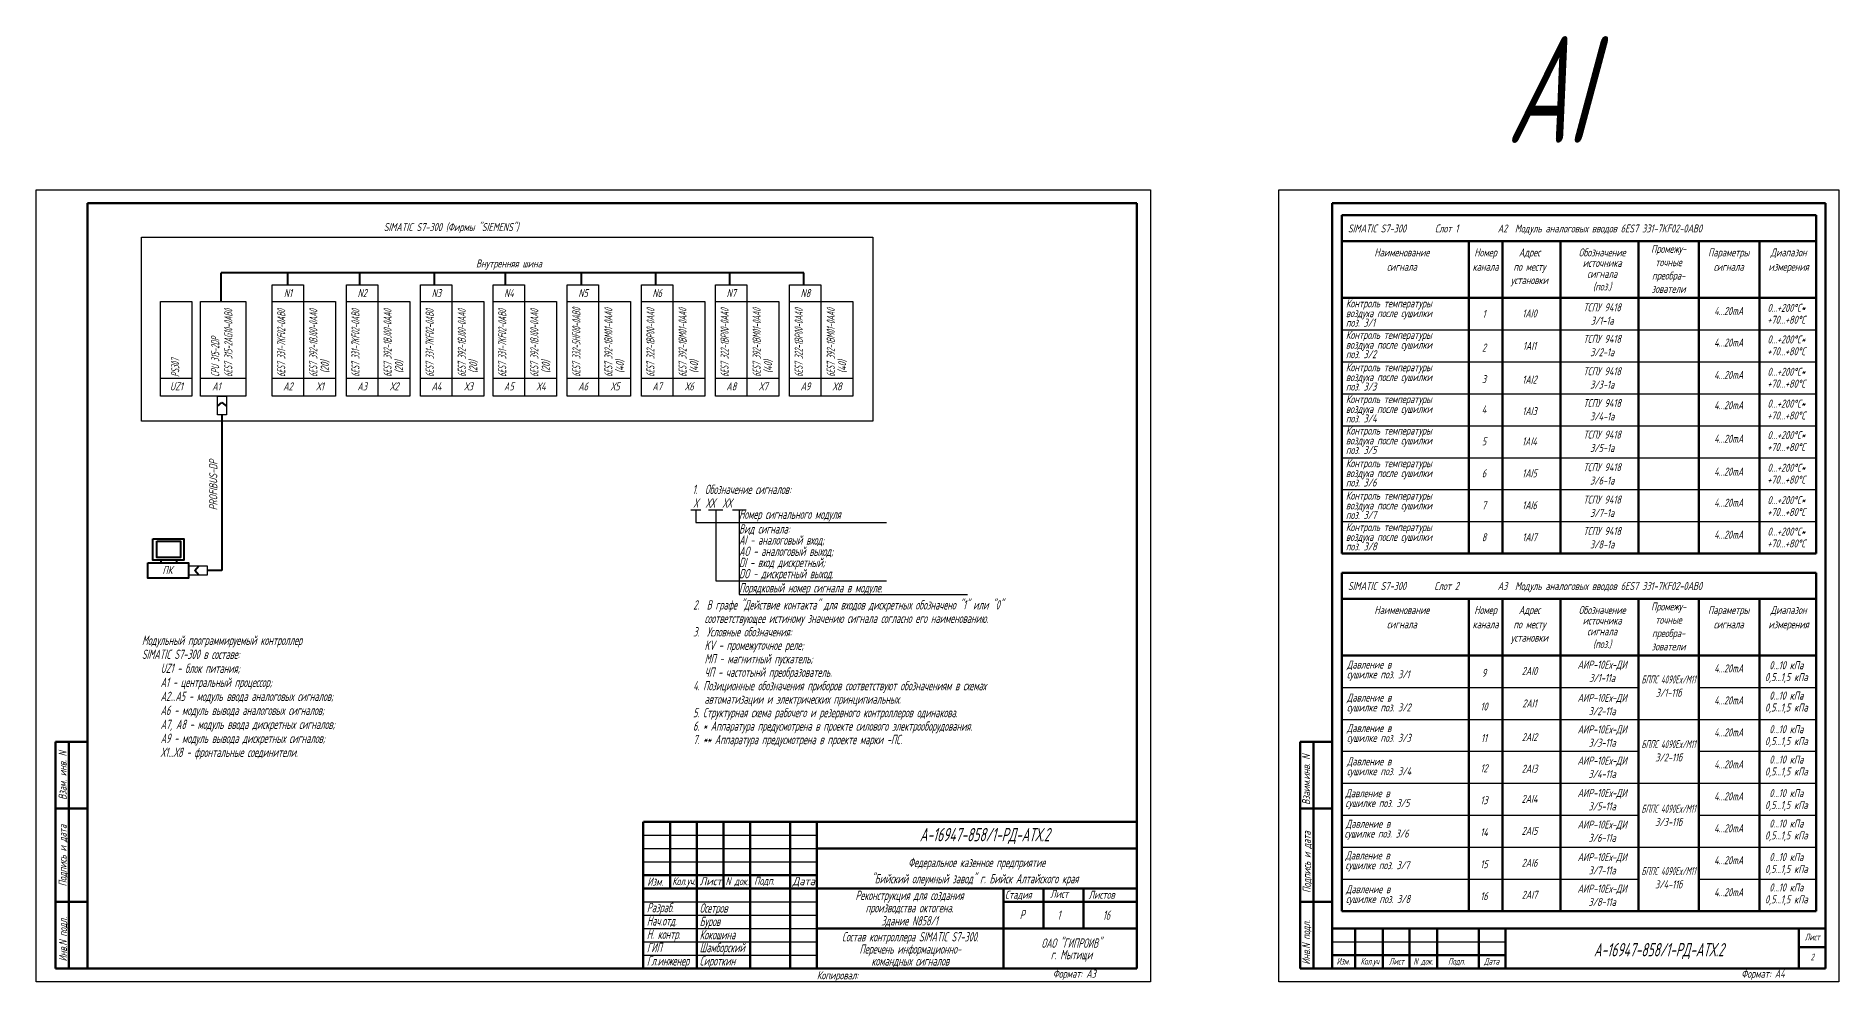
# Model space of a CAD drawing. Header units: millimetres. Extents: x -680 to 9204, y -4430 to 7779.
# Drawn here: x 516 to 1192, y 2891 to 3245 of the extents above; entities that cross this region are included whole.
import ezdxf
from ezdxf.enums import TextEntityAlignment as Align

# ---------------------------------------------------------------- set-up
doc = ezdxf.new("R2010")
doc.units = ezdxf.units.MM
doc.layers.get('Defpoints').update_dxf_attribs({"color": 33})
for name, color, linetype, lineweight in [('Выноска', 137, 'Continuous', 20), ('Обводка', 6, 'Continuous', 25), ('Текст_КИП', 2, 'Continuous', 25), ('Толст.рамка', 7, 'Continuous', 60)]:
    doc.layers.add(name, color=color, linetype=linetype, lineweight=lineweight)
doc.layers.add('Текст.', color=51, linetype='Continuous')
doc.styles.add('Simplex', font='simplex.shx', dxfattribs={"width": 0.7, "oblique": 15})

msp = doc.modelspace()

# ---------------------------------------------------------------- linework, layer by layer
at = {"color": 1}
for p, q in [((515.821, 2890.566), (515.821, 3187.566)), ((515.821, 3187.566), (933.621, 3187.566)), ((933.621, 3187.566), (933.621, 2890.566)), ((933.621, 2890.566), (515.821, 2890.566))]:
    msp.add_line(p, q, dxfattribs=at)
at = {"lineweight": 60}
for p, q in [((535.137, 2895.566), (535.137, 3182.566)), ((535.137, 3182.566), (928.528, 3182.566)), ((928.528, 3182.566), (928.528, 2895.566)), ((1001.681, 2895.566), (1001.681, 3182.566)), ((1001.681, 3182.566), (1186.681, 3182.566)), ((1186.681, 3182.566), (1186.681, 2895.566)), ((989.681, 2895.566), (989.681, 2980.566)), ((1001.681, 2980.566), (989.681, 2980.566)), ((994.681, 2895.566), (994.681, 2980.566)), ((1001.681, 2955.566), (989.681, 2955.566)), ((1001.681, 2920.566), (989.681, 2920.566)), ((1186.681, 2910.566), (1001.681, 2910.566)), ((1010.355, 2910.566), (1010.355, 2895.566)), ((1020.716, 2910.566), (1020.716, 2895.566)), ((1030.664, 2910.566), (1030.664, 2895.566)), ((1041.117, 2910.566), (1041.117, 2895.566)), ((1056.681, 2910.566), (1056.681, 2895.566)), ((1066.681, 2910.566), (1066.681, 2895.566)), ((1176.681, 2910.566), (1176.681, 2895.566)), ((1001.681, 2900.566), (1066.681, 2900.566)), ((1176.681, 2903.566), (1186.681, 2903.566)), ((928.528, 2895.566), (535.137, 2895.566)), ((1001.681, 2895.566), (989.681, 2895.566)), ((1186.681, 2895.566), (1001.681, 2895.566))]:
    msp.add_line(p, q, dxfattribs=at)
at = {"linetype": 'Continuous', "lineweight": 40}
for p, q in [((803.683, 3156.449), (585.177, 3156.449)), ((585.177, 3145.717), (585.177, 3156.449)), ((610.197, 3151.876), (610.197, 3156.449)), ((637.162, 3151.876), (637.162, 3156.449)), ((665.233, 3151.876), (665.233, 3156.449)), ((691.764, 3151.876), (691.764, 3156.449)), ((720.337, 3151.876), (720.337, 3156.449)), ((748.119, 3151.876), (748.119, 3156.449)), ((775.901, 3151.876), (775.901, 3156.449)), ((803.683, 3151.876), (803.683, 3156.449)), ((585.511, 3103.209), (585.511, 3044.822)), ((562.677, 3047.652), (562.677, 3048.641)), ((568.608, 3047.652), (568.608, 3048.641)), ((585.511, 3044.822), (579.988, 3044.822))]:
    msp.add_line(p, q, dxfattribs=at)
for p, q in [((604.33, 3110.221), (604.33, 3151.876)), ((604.33, 3151.876), (616.064, 3151.876)), ((616.064, 3151.876), (616.064, 3110.221)), ((632.162, 3110.221), (632.162, 3151.876)), ((632.162, 3151.876), (643.896, 3151.876)), ((643.896, 3151.876), (643.896, 3110.221)), ((659.986, 3110.221), (659.986, 3151.876)), ((659.986, 3151.876), (671.72, 3151.876)), ((671.72, 3151.876), (671.72, 3110.221)), ((687.183, 3110.221), (687.183, 3151.876)), ((687.183, 3151.876), (698.916, 3151.876)), ((698.916, 3151.876), (698.916, 3110.221)), ((714.964, 3110.221), (714.964, 3151.876)), ((714.964, 3151.876), (726.698, 3151.876)), ((726.698, 3151.876), (726.698, 3110.221)), ((742.746, 3110.221), (742.746, 3151.876)), ((742.746, 3151.876), (754.48, 3151.876)), ((754.48, 3151.876), (754.48, 3110.221)), ((770.528, 3110.221), (770.528, 3151.876)), ((770.528, 3151.876), (782.262, 3151.876)), ((782.262, 3151.876), (782.262, 3110.221)), ((798.31, 3110.221), (798.31, 3151.876)), ((798.31, 3151.876), (810.044, 3151.876)), ((810.044, 3151.876), (810.044, 3110.221)), ((562.52, 3110.221), (562.52, 3145.717)), ((562.52, 3145.717), (574.254, 3145.717)), ((574.254, 3145.717), (574.254, 3110.221)), ((577.514, 3110.221), (577.514, 3145.717)), ((577.514, 3145.717), (594.46, 3145.717)), ((594.46, 3145.717), (594.46, 3110.221)), ((604.33, 3145.717), (628.085, 3145.717)), ((628.085, 3145.717), (628.085, 3110.221)), ((632.162, 3145.717), (655.917, 3145.717)), ((655.917, 3145.717), (655.917, 3110.221)), ((659.986, 3145.717), (683.741, 3145.717)), ((683.741, 3145.717), (683.741, 3110.221)), ((687.183, 3145.717), (710.937, 3145.717)), ((710.937, 3145.717), (710.937, 3110.221)), ((714.964, 3145.717), (738.719, 3145.717)), ((738.719, 3145.717), (738.719, 3110.221)), ((742.746, 3145.717), (766.501, 3145.717)), ((766.501, 3145.717), (766.501, 3110.221)), ((770.528, 3145.717), (794.283, 3145.717)), ((794.283, 3145.717), (794.283, 3110.221)), ((798.31, 3145.717), (822.065, 3145.717)), ((822.065, 3145.717), (822.065, 3110.221)), ((562.52, 3116.906), (574.254, 3116.906)), ((577.514, 3116.906), (594.46, 3116.906)), ((604.33, 3116.906), (628.085, 3116.906)), ((632.162, 3116.906), (655.917, 3116.906)), ((659.986, 3116.906), (683.741, 3116.906)), ((687.183, 3116.906), (710.937, 3116.906)), ((714.964, 3116.906), (738.719, 3116.906)), ((742.746, 3116.906), (766.501, 3116.906)), ((770.528, 3116.906), (794.283, 3116.906)), ((798.31, 3116.906), (822.065, 3116.906)), ((574.254, 3110.221), (562.52, 3110.221)), ((594.46, 3110.221), (577.514, 3110.221)), ((628.085, 3110.221), (604.33, 3110.221)), ((655.917, 3110.221), (632.162, 3110.221)), ((683.741, 3110.221), (659.986, 3110.221)), ((710.937, 3110.221), (687.183, 3110.221)), ((738.719, 3110.221), (714.964, 3110.221)), ((766.501, 3110.221), (742.746, 3110.221)), ((794.283, 3110.221), (770.528, 3110.221)), ((822.065, 3110.221), (798.31, 3110.221))]:
    msp.add_line(p, q)
at = {"lineweight": 40}
for p, q in [((583.81, 3106.409), (585.511, 3107.85)), ((585.511, 3107.85), (587.211, 3106.417)), ((575.347, 3044.822), (576.78, 3046.523)), ((576.788, 3043.122), (575.347, 3044.822))]:
    msp.add_line(p, q, dxfattribs=at)
at = {"linetype": 'Continuous'}
for p, q in [((761.341, 3067.521), (765.033, 3067.521)), ((763.206, 3067.503), (763.206, 3062.873)), ((763.206, 3062.873), (834.608, 3062.873)), ((767.907, 3067.521), (773.314, 3067.521)), ((770.611, 3067.503), (770.611, 3040.966)), ((776.868, 3067.521), (782.013, 3067.521)), ((779.441, 3067.503), (779.441, 3035.875)), ((770.611, 3040.966), (834.608, 3040.966)), ((779.441, 3035.875), (864.943, 3035.875))]:
    msp.add_line(p, q, dxfattribs=at)
for points in [[(583.81, 3110.204), (587.211, 3110.204), (587.211, 3103.209), (583.81, 3103.209)], [(572.993, 3043.122), (572.993, 3046.523), (579.988, 3046.523), (579.988, 3043.122)]]:
    msp.add_lwpolyline(points, close=True)
at = {"linetype": 'Continuous', "lineweight": 40}
for points in [[(559.623, 3056.722), (571.226, 3056.722), (571.226, 3048.641), (559.623, 3048.641)], [(561.151, 3055.796), (569.976, 3055.796), (569.976, 3049.65), (561.151, 3049.65)], [(557.783, 3047.652), (572.993, 3047.652), (572.993, 3041.992), (557.783, 3041.992)]]:
    msp.add_lwpolyline(points, close=True, dxfattribs=at)
at = {"layer": 'Defpoints'}
for p, q in [((981.668, 3187.566), (1191.668, 3187.566)), ((981.668, 2890.566), (981.668, 3187.566)), ((1191.681, 3187.566), (1191.681, 2890.566)), ((1191.668, 2890.566), (981.668, 2890.566))]:
    msp.add_line(p, q, dxfattribs=at)
at = {"layer": 'Выноска', "color": 1, "lineweight": 50}
for p, q in [((1005.304, 3051.162), (1005.304, 3178.06)), ((1005.304, 3178.06), (1183.197, 3178.06)), ((1183.197, 3178.06), (1183.197, 3051.162)), ((1005.304, 3168.295), (1183.197, 3168.295)), ((1052.938, 3168.295), (1052.938, 3051.162)), ((1065.556, 3168.295), (1065.556, 3051.162)), ((1087.281, 3168.295), (1087.281, 3051.162)), ((1116.522, 3168.295), (1116.522, 3051.162)), ((1139.206, 3168.295), (1139.206, 3051.162)), ((1161.89, 3168.295), (1161.89, 3051.162)), ((1005.304, 3147.051), (1183.197, 3147.051)), ((1005.304, 3051.162), (1183.197, 3051.162)), ((1005.304, 2917.105), (1005.304, 3044.003)), ((1005.304, 3044.003), (1183.197, 3044.003)), ((1183.197, 3044.003), (1183.197, 2917.105)), ((1005.304, 3034.238), (1183.197, 3034.238)), ((1052.938, 3034.238), (1052.938, 2917.105)), ((1065.556, 3034.238), (1065.556, 2917.105)), ((1087.281, 3034.238), (1087.281, 2917.105)), ((1116.522, 3034.238), (1116.522, 2917.105)), ((1139.206, 3034.238), (1139.206, 2917.105)), ((1161.89, 3034.238), (1161.89, 2917.105)), ((1005.304, 3012.995), (1183.197, 3012.995)), ((1005.304, 2917.105), (1183.197, 2917.105))]:
    msp.add_line(p, q, dxfattribs=at)
at = {"layer": 'Обводка'}
for p, q in [((555.37, 3100.842), (555.37, 3169.753)), ((555.37, 3169.753), (829.498, 3169.753)), ((829.498, 3169.753), (829.498, 3100.842)), ((829.498, 3100.842), (555.37, 3100.842))]:
    msp.add_line(p, q, dxfattribs=at)
at = {"layer": 'Обводка', "linetype": 'Continuous'}
for p, q in [((1005.304, 3135.065), (1183.197, 3135.065)), ((1005.304, 3123.079), (1183.197, 3123.079)), ((1005.304, 3111.093), (1183.197, 3111.093)), ((1005.304, 3099.107), (1183.197, 3099.107)), ((1005.304, 3087.12), (1183.197, 3087.12)), ((1005.304, 3075.134), (1183.197, 3075.134)), ((1005.304, 3063.148), (1183.197, 3063.148)), ((1005.304, 3001.009), (1116.522, 3001.009)), ((1139.206, 3001.009), (1183.197, 3001.009)), ((1005.304, 2989.022), (1183.197, 2989.022)), ((1005.304, 2977.036), (1116.522, 2977.036)), ((1139.206, 2977.036), (1183.197, 2977.036)), ((1005.304, 2965.05), (1183.197, 2965.05)), ((1005.304, 2953.064), (1116.522, 2953.064)), ((1139.206, 2953.064), (1183.197, 2953.064)), ((1005.304, 2941.078), (1183.197, 2941.078)), ((1005.304, 2929.092), (1116.522, 2929.092)), ((1139.206, 2929.092), (1183.197, 2929.092))]:
    msp.add_line(p, q, dxfattribs=at)
at = {"layer": 'Обводка', "color": 155}
for p, q in [((743.528, 2945.566), (808.528, 2945.566)), ((743.528, 2940.566), (808.528, 2940.566)), ((743.528, 2935.566), (808.528, 2935.566)), ((743.528, 2920.566), (808.528, 2920.566)), ((743.528, 2915.566), (808.528, 2915.566)), ((743.528, 2910.566), (808.528, 2910.566)), ((743.528, 2905.566), (808.528, 2905.566)), ((743.528, 2900.566), (808.528, 2900.566)), ((1001.681, 2905.566), (1066.681, 2905.566))]:
    msp.add_line(p, q, dxfattribs=at)
at = {"layer": 'Толст.рамка', "lineweight": 60}
for p, q in [((523.137, 2895.566), (523.137, 2980.566)), ((535.137, 2980.566), (523.137, 2980.566)), ((528.137, 2895.566), (528.137, 2980.566)), ((535.137, 2955.566), (523.137, 2955.566)), ((523.137, 2920.566), (535.137, 2920.566)), ((535.137, 2895.566), (523.137, 2895.566))]:
    msp.add_line(p, q, dxfattribs=at)
at = {"layer": 'Толст.рамка'}
for p, q in [((743.449, 2895.566), (743.449, 2950.566)), ((743.528, 2950.566), (928.528, 2950.566)), ((753.528, 2925.566), (753.528, 2950.566)), ((763.528, 2895.566), (763.528, 2950.566)), ((773.528, 2925.566), (773.528, 2950.566)), ((783.528, 2895.566), (783.528, 2950.566)), ((798.528, 2895.566), (798.528, 2950.566)), ((808.528, 2895.566), (808.528, 2950.566)), ((928.528, 2950.566), (928.528, 2895.566)), ((928.528, 2895.566), (928.528, 2950.566)), ((808.528, 2940.566), (928.528, 2940.566)), ((743.528, 2930.566), (808.528, 2930.566)), ((743.528, 2925.566), (808.528, 2925.566)), ((808.528, 2925.566), (928.528, 2925.566)), ((878.528, 2925.566), (878.528, 2895.566)), ((878.528, 2920.566), (928.528, 2920.566)), ((893.528, 2910.566), (893.528, 2925.566)), ((908.528, 2910.566), (908.528, 2925.566)), ((808.528, 2910.566), (928.528, 2910.566))]:
    msp.add_line(p, q, dxfattribs=at)

# ---------------------------------------------------------------- texts
at = {"layer": 'Текст.', "color": 3, "style": 'Simplex', "oblique": 15, "width": 0.6}
for s, p in [('1.  Обозначение сигналов:', (761.934, 3073.505)), ('Х  ХХ  ХХ ', (762.261, 3068.378)), ('            Вид сигнала:', (762.275, 3058.688)), ('            Номер сигнального модуля', (762.275, 3064.178)), ('            AI - аналоговый вход;', (762.275, 3054.488)), ('            AO - аналоговый выход;', (762.275, 3050.288)), ('            DI - вход дискретный;', (762.275, 3046.088)), ('            DO - дискретный выход.', (762.275, 3041.888)), ('            Порядковый номер сигнала в модуле.', (762.275, 3036.598)), ('2.  В графе "Действие контакта" для входов дискретных обозначено "1" или "0" ', (762.183, 3030.191)), ('   соответствующее истиному значению сигнала согласно его наименованию.', (762.165, 3025.143)), ('3.  Условные обозначения:', (762.146, 3020.094)), ('SIMATIC S7-300 в составе:', (555.468, 3011.666)), ('Модульный программируемый контроллер', (555.517, 3016.916)), ('   KV - промежуточное реле;', (762.165, 3015.046)), ('UZ1 - блок питания;', (562.517, 3006.416)), ('   МП - магнитный пускатель; ', (762.165, 3009.998)), ('   ЧП - частотынй преобразователь.', (762.158, 3004.95)), ('А1 - центральный процессор;', (562.517, 3001.166)), ('4. Позиционные обозначения приборов соответствуют обозначениям в схемах', (762.146, 2999.901)), ('А2...А5 - модуль ввода аналоговых сигналов;', (562.517, 2995.915)), ('А6 - модуль вывода аналоговых сигналов;', (562.517, 2990.665)), ('   автоматизации и электрических принципиальных.', (762.128, 2994.853)), ('А7, А8 - модуль ввода дискретных сигналов;', (562.517, 2985.415)), ('5. Структурная схема рабочего и резервного контроллеров одинакова.', (762.11, 2989.805)), ('6. * Аппаратура предусмотрена в проекте силового электрооборудования.', (762.092, 2984.757)), ('А9 - модуль вывода дискретных сигналов;', (562.517, 2980.165)), ('7. ** Аппаратура предусмотрена в проекте марки -ПС.', (762.165, 2979.708)), ('Х1...Х8 - фронтальные соединители.', (562.517, 2974.915))]:
    msp.add_text(s, height=3.5, dxfattribs=at).set_placement(p)
at = {"layer": 'Текст_КИП', "color": 3, "style": 'Simplex', "oblique": 15, "width": 0.6}
for s, height, p in [('AI', 40, (1082.289, 3205.204)), ('SIMATIC S7-300 (Фирмы "SIEMENS")', 3, (671.419, 3172.092)), ('SIMATIC S7-300', 3, (1018.516, 3171.558)), ('Слот 1', 3, (1044.613, 3171.558)), ('А2  Модуль аналоговых вводов 6ES7 331-7KF02-0АВ0', 3, (1102.056, 3171.558)), ('Наименование', 3, (1027.83, 3162.581)), ('Номер', 3, (1059.209, 3162.581)), ('Адрес', 3, (1075.677, 3162.581)), ('Обозначение', 3, (1102.922, 3162.581)), ('Промежу-', 3, (1127.809, 3163.899)), ('Параметры', 3, (1150.35, 3162.581)), ('Диапазон', 3, (1172.801, 3162.581)), ('Внутренняя шина', 3, (693.101, 3158.431)), ('сигнала', 3, (1027.83, 3157.201)), ('канала', 3, (1059.209, 3157.201)), ('по месту', 3, (1075.677, 3157.201)), ('источника', 3, (1102.922, 3158.63)), ('сигнала', 3, (1102.922, 3154.554)), ('преобра-', 3, (1127.809, 3153.899)), ('точные', 3, (1127.809, 3158.899)), ('сигнала', 3, (1150.35, 3157.201)), ('измерения', 3, (1172.801, 3157.201)), ('N1', 3, (610.249, 3147.334)), ('N2', 3, (638.081, 3147.334)), ('N3', 3, (665.905, 3147.334)), ('N4', 3, (693.101, 3147.334)), ('N5', 3, (720.883, 3147.334)), ('N6', 3, (748.665, 3147.334)), ('N7', 3, (776.447, 3147.334)), ('N8', 3, (804.229, 3147.334)), ('установки', 3, (1075.677, 3152.201)), ('(поз.)', 3, (1102.922, 3149.819)), ('зователи', 3, (1127.809, 3148.899)), ('4...20mA', 3, (1150.35, 3140.619)), ('0...+200%%DC*', 3, (1171.961, 3141.804)), ('1', 3, (1058.624, 3139.53)), ('2', 3, (1058.624, 3126.89)), ('4...20mA', 3, (1150.35, 3128.786)), ('0...+200%%DC*', 3, (1171.961, 3129.97)), ('3', 3, (1058.624, 3115.053)), ('4...20mA', 3, (1150.35, 3116.653)), ('0...+200%%DC*', 3, (1171.961, 3117.837)), ('UZ1', 3, (568.439, 3112.364)), ('А1', 3, (583.433, 3112.364)), ('А2', 3, (610.249, 3112.364)), ('Х1', 3, (622.27, 3112.364)), ('А3', 3, (638.081, 3112.364)), ('Х2', 3, (650.102, 3112.364)), ('А4', 3, (665.905, 3112.364)), ('Х3', 3, (677.926, 3112.364)), ('А5', 3, (693.101, 3112.364)), ('Х4', 3, (705.122, 3112.364)), ('А6', 3, (720.883, 3112.364)), ('Х5', 3, (732.904, 3112.364)), ('А7', 3, (748.665, 3112.364)), ('Х6', 3, (760.686, 3112.364)), ('А8', 3, (776.447, 3112.364)), ('Х7', 3, (788.468, 3112.364)), ('А9', 3, (804.229, 3112.364)), ('Х8', 3, (816.107, 3112.364)), ('4', 3, (1058.624, 3103.747)), ('4...20mA', 3, (1150.35, 3105.291)), ('0...+200%%DC*', 3, (1171.961, 3105.891)), ('4...20mA', 3, (1150.35, 3092.727)), ('0...+200%%DC*', 3, (1171.961, 3094.087)), ('5', 3, (1058.624, 3091.761)), ('6', 3, (1058.624, 3079.775)), ('4...20mA', 3, (1150.35, 3080.388)), ('0...+200%%DC*', 3, (1171.961, 3081.859)), ('7', 3, (1058.624, 3067.789)), ('4...20mA', 3, (1150.35, 3068.754)), ('0...+200%%DC*', 3, (1171.961, 3069.718)), ('8', 3, (1058.624, 3055.802)), ('4...20mA', 3, (1150.35, 3056.768)), ('0...+200%%DC*', 3, (1171.961, 3057.913)), ('ПК', 3, (565.073, 3043.514)), ('SIMATIC S7-300', 3, (1018.516, 3037.502)), ('Слот 2', 3, (1044.613, 3037.502)), ('А3  Модуль аналоговых вводов 6ES7 331-7KF02-0АВ0', 3, (1102.056, 3037.502)), ('Наименование', 3, (1027.83, 3028.524)), ('Номер', 3, (1059.209, 3028.524)), ('Адрес', 3, (1075.677, 3028.524)), ('Обозначение', 3, (1102.922, 3028.524)), ('Промежу-', 3, (1127.809, 3029.842)), ('Параметры', 3, (1150.35, 3028.524)), ('Диапазон', 3, (1172.801, 3028.524)), ('сигнала', 3, (1027.83, 3023.144)), ('канала', 3, (1059.209, 3023.144)), ('по месту', 3, (1075.677, 3023.144)), ('источника', 3, (1102.922, 3024.573)), ('сигнала', 3, (1102.922, 3020.497)), ('преобра-', 3, (1127.809, 3019.842)), ('точные', 3, (1127.809, 3024.842)), ('сигнала', 3, (1150.35, 3023.144)), ('измерения', 3, (1172.801, 3023.144)), ('установки', 3, (1075.677, 3018.144)), ('(поз.)', 3, (1102.922, 3015.762)), ('зователи', 3, (1127.809, 3014.842)), ('9', 3, (1058.624, 3004.963)), ('4...20mA', 3, (1150.35, 3006.615)), ('0...10 кПа', 3, (1171.961, 3007.831)), ('0...10 кПа', 3, (1171.961, 3007.799)), ('10', 3, (1058.624, 2992.323)), ('4...20mA', 3, (1150.35, 2994.629)), ('0...10 кПа', 3, (1171.961, 2996.447)), ('0...10 кПа', 3, (1171.961, 2996.415)), ('11', 3, (1058.624, 2980.486)), ('4...20mA', 3, (1150.35, 2982.642)), ('0...10 кПа', 3, (1171.961, 2983.827)), ('0...10 кПа', 3, (1171.961, 2972.443)), ('12', 3, (1058.624, 2969.18)), ('4...20mA', 3, (1150.35, 2970.656)), ('4...20mA', 3, (1150.35, 2958.67)), ('0...10 кПа', 3, (1171.961, 2959.854)), ('13', 3, (1058.624, 2957.194)), ('14', 3, (1058.624, 2945.208)), ('4...20mA', 3, (1150.35, 2946.684)), ('0...10 кПа', 3, (1171.961, 2948.47)), ('15', 3, (1058.624, 2933.222)), ('4...20mA', 3, (1150.35, 2934.698)), ('0...10 кПа', 3, (1171.961, 2935.882)), ('0...10 кПа', 3, (1171.961, 2924.498)), ('16', 3, (1058.624, 2921.236)), ('4...20mA', 3, (1150.35, 2922.712)), ('Лист', 2.5, (1181.704, 2906.138)), ('Изм.', 2.5, (1005.823, 2897.07)), ('Кол.уч', 2.5, (1015.823, 2897.07)), ('Лист', 2.5, (1025.823, 2897.07)), ('N док.', 2.5, (1035.823, 2897.07)), ('Подп.', 2.5, (1048.323, 2897.07)), ('Дата', 2.5, (1061.475, 2897.07)), ('2', 2.5, (1181.704, 2898.667)), ('Формат: А3', 3, (905.043, 2892.146)), ('Формат: А4', 3, (1163.195, 2892.146))]:
    msp.add_text(s, height=height, dxfattribs=at).set_placement(p, align=Align.CENTER)
for s, p in [('Контроль температуры', (1006.851, 3143.484)), ('поз. 3/1', (1006.851, 3136.244)), ('воздуха после сушилки', (1006.851, 3139.806)), ('воздуха после сушилки', (1006.851, 3127.973)), ('Контроль температуры', (1006.851, 3131.651)), ('поз. 3/2', (1006.851, 3124.411)), ('Контроль температуры', (1006.851, 3119.518)), ('воздуха после сушилки', (1006.851, 3115.839)), ('поз. 3/3', (1006.851, 3112.278)), ('Контроль температуры', (1006.851, 3107.572)), ('поз. 3/4', (1006.851, 3100.332)), ('воздуха после сушилки', (1006.851, 3103.894)), ('Контроль температуры', (1006.851, 3095.768)), ('поз. 3/5', (1006.851, 3088.527)), ('воздуха после сушилки', (1006.851, 3092.089)), ('воздуха после сушилки', (1006.851, 3079.861)), ('Контроль температуры', (1006.851, 3083.54)), ('поз. 3/6', (1006.851, 3076.3)), ('Давление в', (1007.245, 3008.069)), ('сушилке поз. 3/1', (1007.245, 3004.391)), ('Давление в', (1007.245, 2995.673)), ('сушилке поз. 3/2', (1007.245, 2991.995)), ('Давление в', (1007.245, 2984.265)), ('сушилке поз. 3/3', (1007.245, 2980.586)), ('Давление в', (1007.245, 2971.753)), ('сушилке поз. 3/4', (1007.245, 2968.075)), ('Давление в', (1006.661, 2959.83)), ('сушилке поз. 3/5', (1006.661, 2956.151)), ('сушилке поз. 3/6', (1006.343, 2944.699)), ('Давление в', (1006.851, 2948.378)), ('Копировал:', (808.528, 2891.554))]:
    msp.add_text(s, height=3, dxfattribs=at).set_placement(p)
at = {"layer": 'Текст_КИП', "style": 'Simplex', "oblique": 15}
for s, height, width, p in [('ТСПУ 9418', 3, 0.6, (1102.922, 3141.999)), ('1AI0', 3, 0.6, (1075.677, 3139.706)), ('3/1-1а', 3, 0.6, (1102.922, 3136.999)), ('+70...+80%%DC', 3, 0.6, (1171.961, 3137.345)), ('1AI1', 3, 0.6, (1075.677, 3127.544)), ('ТСПУ 9418', 3, 0.6, (1102.922, 3130.166)), ('3/2-1а', 3, 0.6, (1102.922, 3125.166)), ('+70...+80%%DC', 3, 0.6, (1171.961, 3125.511)), ('1AI2', 3, 0.6, (1075.677, 3114.903)), ('ТСПУ 9418', 3, 0.6, (1102.922, 3118.032)), ('3/3-1а', 3, 0.6, (1102.922, 3113.032)), ('+70...+80%%DC', 3, 0.6, (1171.961, 3113.378)), ('ТСПУ 9418', 3, 0.6, (1102.922, 3106.087)), ('1AI3', 3, 0.6, (1075.677, 3103.066)), ('3/4-1а', 3, 0.6, (1102.922, 3101.087)), ('+70...+80%%DC', 3, 0.6, (1171.961, 3101.432)), ('ТСПУ 9418', 3, 0.6, (1102.922, 3094.282)), ('1AI4', 3, 0.6, (1075.677, 3091.761)), ('3/5-1а', 3, 0.6, (1102.922, 3089.282)), ('+70...+80%%DC', 3, 0.6, (1171.961, 3089.628)), ('1AI5', 3, 0.6, (1075.677, 3079.775)), ('ТСПУ 9418', 3, 0.6, (1102.922, 3082.054)), ('3/6-1а', 3, 0.6, (1102.922, 3077.054)), ('+70...+80%%DC', 3, 0.6, (1171.961, 3077.4)), ('1AI6', 3, 0.6, (1075.677, 3067.789)), ('ТСПУ 9418', 3, 0.6, (1102.922, 3069.913)), ('3/7-1а', 3, 0.6, (1102.922, 3064.913)), ('+70...+80%%DC', 3, 0.6, (1171.961, 3065.259)), ('1AI7', 3, 0.6, (1075.677, 3055.802)), ('ТСПУ 9418', 3, 0.6, (1102.922, 3058.109)), ('3/8-1а', 3, 0.6, (1102.922, 3053.109)), ('+70...+80%%DC', 3, 0.6, (1171.961, 3053.455)), ('2AI0', 3, 0.6, (1075.677, 3005.649)), ('АИР-10Ех-ДИ', 3, 0.6, (1102.922, 3008.026)), ('3/1-11а', 3, 0.6, (1102.922, 3003.026)), ('БППС 4090Ex/M11', 3, 0.5, (1127.809, 3002.486)), ('0,5...1,5 кПа', 3, 0.6, (1171.961, 3003.372)), ('0,5...1,5 кПа', 3, 0.6, (1171.961, 3003.34)), ('2AI1', 3, 0.6, (1075.677, 2993.487)), ('АИР-10Ех-ДИ', 3, 0.6, (1102.922, 2995.583)), ('3/1-11б', 3, 0.6, (1127.809, 2997.486)), ('0,5...1,5 кПа', 3, 0.6, (1171.961, 2991.988)), ('0,5...1,5 кПа', 3, 0.6, (1171.961, 2991.956)), ('3/2-11а', 3, 0.6, (1102.922, 2990.583)), ('2AI2', 3, 0.6, (1075.677, 2980.847)), ('АИР-10Ех-ДИ', 3, 0.6, (1102.922, 2983.758)), ('3/3-11а', 3, 0.6, (1102.922, 2978.758)), ('БППС 4090Ex/M11', 3, 0.5, (1127.809, 2978.217)), ('0,5...1,5 кПа', 3, 0.6, (1171.961, 2979.368)), ('АИР-10Ех-ДИ', 3, 0.6, (1102.922, 2972.04)), ('3/2-11б', 3, 0.6, (1127.809, 2973.217)), ('2AI3', 3, 0.6, (1075.677, 2969.01)), ('3/4-11а', 3, 0.6, (1102.922, 2967.04)), ('0,5...1,5 кПа', 3, 0.6, (1171.961, 2967.984)), ('2AI4', 3, 0.6, (1075.677, 2957.704)), ('АИР-10Ех-ДИ', 3, 0.6, (1102.922, 2959.92)), ('3/5-11а', 3, 0.6, (1102.922, 2954.92)), ('БППС 4090Ex/M11', 3, 0.5, (1127.809, 2954.025)), ('0,5...1,5 кПа', 3, 0.6, (1171.961, 2955.396)), ('2AI5', 3, 0.6, (1075.677, 2945.718)), ('АИР-10Ех-ДИ', 3, 0.6, (1102.922, 2948.093)), ('3/3-11б', 3, 0.6, (1127.809, 2949.025)), ('0,5...1,5 кПа', 3, 0.6, (1171.961, 2944.011)), ('3/6-11а', 3, 0.6, (1102.922, 2943.093)), ('Федеральное казенное предприятие', 3.5, 0.6, (868.449, 2933.607)), ('2AI6', 3, 0.6, (1075.677, 2933.732)), ('АИР-10Ех-ДИ', 3, 0.6, (1102.922, 2935.888)), ('3/7-11а', 3, 0.6, (1102.922, 2930.888)), ('БППС 4090Ex/M11', 3, 0.5, (1127.809, 2930.637)), ('0,5...1,5 кПа', 3, 0.6, (1171.961, 2931.423)), ('"Бийский олеумный завод" г. Бийск Алтайского края ', 3.5, 0.6, (868.449, 2927.53)), ('АИР-10Ех-ДИ', 3, 0.6, (1102.922, 2924.059)), ('3/4-11б', 3, 0.6, (1127.809, 2925.637)), ('Реконструкция для создания', 3.5, 0.6, (843.255, 2921.282)), ('2AI7', 3, 0.6, (1075.677, 2921.746)), ('3/8-11а', 3, 0.6, (1102.922, 2919.059)), ('0,5...1,5 кПа', 3, 0.6, (1171.961, 2920.039)), ('производства октогена.', 3.5, 0.6, (843.255, 2916.628)), ('Здание N858/1', 3.5, 0.6, (843.255, 2911.741)), ('Состав контроллера SIMATIC S7-300.', 3.5, 0.6, (843.528, 2905.742)), ('ОАО "ГИПРОИВ"', 3.5, 0.6, (903.965, 2903.377)), ('Перечень информационно-', 3.5, 0.6, (843.528, 2901.163)), ('командных сигналов', 3.5, 0.6, (843.528, 2896.683))]:
    msp.add_text(s, height=height, dxfattribs=dict(at, width=width)).set_placement(p, align=Align.CENTER)
at = {"layer": 'Текст_КИП', "color": 3, "style": 'Simplex', "oblique": 15}
for s, width, p in [('6ES7 315-2AG10-0AB0', 0.5, (589.391, 3117.375)), ('6ES7 331-7KF02-0АВ0', 0.5, (609.234, 3117.375)), ('6ES7 392-1BJ00-0AA0', 0.5, (621.255, 3117.375)), ('6ES7 331-7KF02-0АВ0', 0.5, (637.066, 3117.375)), ('6ES7 392-1BJ00-0AA0', 0.5, (649.087, 3117.375)), ('6ES7 331-7KF02-0АВ0', 0.5, (664.89, 3117.375)), ('6ES7 392-1BJ00-0AA0', 0.5, (676.911, 3117.375)), ('6ES7 331-7KF02-0АВ0', 0.5, (692.086, 3117.375)), ('6ES7 392-1BJ00-0AA0', 0.5, (704.107, 3117.375)), ('6ES7 332-5HF00-0AB0', 0.5, (719.868, 3117.375)), ('6ES7 392-1BM01-0AA0', 0.5, (731.889, 3117.375)), ('6ES7 322-1BP00-0AA0', 0.5, (747.65, 3117.375)), ('6ES7 392-1BM01-0AA0', 0.5, (759.671, 3117.375)), ('6ES7 322-1BP00-0AA0', 0.5, (775.432, 3117.375)), ('6ES7 392-1BM01-0AA0', 0.5, (787.453, 3117.375)), ('6ES7 322-1BP00-0AA0', 0.5, (803.214, 3117.375)), ('6ES7 392-1BM01-0AA0', 0.5, (815.235, 3117.375)), ('CPU 315-2DP', 0.5, (584.481, 3117.375)), ('PS307', 0.5, (569.487, 3117.375)), (' (20)', 0.6, (625.546, 3117.375)), (' (20)', 0.6, (653.378, 3117.375)), (' (20)', 0.6, (681.202, 3117.375)), (' (20)', 0.6, (708.398, 3117.375)), (' (40)', 0.6, (736.18, 3117.375)), (' (40)', 0.6, (763.962, 3117.375)), (' (40)', 0.6, (791.744, 3117.375)), (' (40)', 0.6, (819.526, 3117.375)), ('PROFIBUS-DP', 0.6, (583.756, 3067.409))]:
    msp.add_text(s, height=3, rotation=90, dxfattribs=dict(at, width=width)).set_placement(p)
at = {"layer": 'Текст_КИП', "color": 6, "style": 'Simplex', "oblique": 15, "width": 0.6}
for s, p in [('воздуха после сушилки', (1006.851, 3067.72)), ('Контроль температуры', (1006.851, 3071.398)), ('поз. 3/7', (1006.851, 3064.158)), ('Контроль температуры', (1006.851, 3059.594)), ('поз. 3/8', (1006.851, 3052.354)), ('воздуха после сушилки', (1006.851, 3055.916)), ('Давление в', (1006.675, 2936.515)), ('сушилке поз. 3/7', (1006.675, 2932.837)), ('Давление в', (1006.875, 2923.851)), ('сушилке поз. 3/8', (1006.875, 2920.173))]:
    msp.add_text(s, height=3, dxfattribs=at).set_placement(p)
at = {"layer": 'Текст_КИП', "ltscale": 0.02, "style": 'Simplex', "oblique": 15, "width": 0.6}
for s, p in [('Взам. инв. N', (527.268, 2967.938)), ('Подпись и дата', (527.268, 2937.938)), ('Инв.N подл.', (527.404, 2906.566))]:
    msp.add_text(s, height=3, rotation=90, dxfattribs=at).set_placement(p, align=Align.CENTER)
at = {"layer": 'Текст_КИП', "style": 'Simplex', "oblique": 15, "width": 0.6}
for s, p in [('Взаим.инв. N', (993.444, 2956.933)), ('Подпись и дата', (993.654, 2923.938)), ('Инв.N подл.', (993.444, 2897.037))]:
    msp.add_text(s, height=3, rotation=90, dxfattribs=at).set_placement(p)
at = {"layer": 'Текст_КИП', "ltscale": 0.02, "style": 'Simplex', "oblique": 15, "width": 0.6}
msp.add_text('А-16947-858/1-РД-АТХ.2', height=5, dxfattribs=at).set_placement((847.077, 2943.294))
at = {"layer": 'Текст_КИП', "style": 'Simplex', "oblique": 15}
for s, height, width, p in [('Изм.', 3, 0.6, (744.962, 2926.679)), ('Подп.', 3, 0.6, (785.017, 2926.995)), ('Разраб.', 3.5, 0.6, (744.787, 2916.716)), ('Осетров', 3.5, 0.6, (764.593, 2916.521)), ('Стадия', 3, 0.6, (879.057, 2921.774)), ('Лист', 3, 0.6, (895.997, 2922.09)), ('Листов', 3, 0.6, (910.404, 2921.774)), ('Нач.отд.', 3.5, 0.6, (744.787, 2911.716)), ('Буров', 3.5, 0.6, (764.593, 2911.521)), ('Р', 3.5, 0.6, (884.558, 2914.071)), ('1', 3.5, 0.6, (898.669, 2913.862)), ('16', 3.5, 0.6, (915.707, 2913.862)), ('Н. контр.', 3.5, 0.6, (744.787, 2906.716)), ('Кокошина', 3.5, 0.6, (764.593, 2906.521)), ('ГИП', 3.5, 0.6, (744.787, 2901.716)), ('Гл.инженер', 3.5, 0.6, (744.787, 2896.716)), ('Шамборский', 3.5, 0.5, (764.593, 2901.716)), ('Сироткин', 3.5, 0.6, (764.593, 2896.716)), ('А-16947-858/1-РД-АТХ.2', 5, 0.6, (1099.802, 2900.146))]:
    msp.add_text(s, height=height, dxfattribs=dict(at, width=width)).set_placement(p)
for s, width, p, p2 in [('Кол.уч.', 0.603486, (754.303, 2926.837), (763.01, 2926.837)), ('Лист', 0.686041, (764.594, 2926.837), (772.826, 2926.837)), ('N док.', 0.628372, (774.251, 2926.837), (782.958, 2926.837)), ('Дата', 0.652619, (799.423, 2926.837), (807.814, 2926.837))]:
    msp.add_text(s, height=3, dxfattribs=dict(at, width=width)).set_placement(p, p2, align=Align.FIT)
at = {"layer": 'Текст_КИП', "style": 'Simplex', "oblique": 15, "width": 0.6}
msp.add_text('г. Мытищи', height=3.5, dxfattribs=at).set_placement((903.965, 2900.348), align=Align.MIDDLE)

doc.saveas('drawing.dxf')
